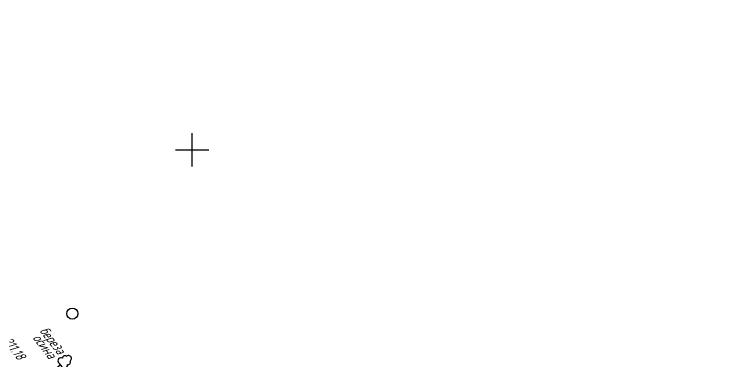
# Model space of a CAD drawing. Header units: millimetres. Extents: x -698 to 8131, y -704 to 4503.
# Drawn here: x 2841.8 to 3096.9, y 2784.5 to 2909.7 of the extents above; entities that cross this region are included whole.
import ezdxf

# ---------------------------------------------------------------- set-up
doc = ezdxf.new("R2010")
doc.units = ezdxf.units.MM
doc.linetypes.add('CONTI', pattern=[0])
doc.linetypes.add('STROT', pattern=[1.7, 0.5, -1.2])
for name, color, linetype in [('NAD_MDEFAULT', 7, 'CONTI'), ('PI_OTDEFAULT', 172, 'CONTI'), ('SETKR', 2, 'CONTI'), ('USLZNDEFAULT', 7, 'CONTI'), ('ZAPSKDEFAULT', 7, 'CONTI'), ('разметка', 7, 'Continuous')]:
    doc.layers.add(name, color=color, linetype=linetype)
doc.layers.add('ОСЬ_ВЕРХ_ПОКРЫТИЯ_ОСЬ', color=1, linetype='Continuous', lineweight=30)
doc.styles.add('eskd', font='isocpeui.ttf', dxfattribs={"width": 1.2})

# ---------------------------------------------------------------- blocks, each defined once
blk = doc.blocks.new('BL_333')
at = {"color": 0}
for p, q in [((0, -6), (0, 6)), ((-6, 0), (6, 0))]:
    blk.add_line(p, q, dxfattribs=at)
blk = doc.blocks.new('BL_2004')
at = {"color": 0}
blk.add_circle((0, 0), 2, dxfattribs=at)
blk = doc.blocks.new('BL_104')
at = {"color": 0}
for p, q in [((-0.9, 2), (0.9, 2)), ((0, 0), (0, 2)), ((1.5, 0), (0, 0))]:
    blk.add_line(p, q, dxfattribs=at)
for centre, radius, start, end in [((-0.94, 4.8), 0.88, 100, 235), ((0, 5.8), 1.04, 358, 185), ((0.94, 4.8), 0.88, 305, 80), ((-1, 3.1), 1.1, 115, 270), ((1, 3.1), 1.1, 270, 65)]:
    blk.add_arc(centre, radius, start, end, dxfattribs=at)

msp = doc.modelspace()

# ---------------------------------------------------------------- linework, layer by layer
at = {"layer": 'ОСЬ_ВЕРХ_ПОКРЫТИЯ_ОСЬ'}
msp.add_lwpolyline([(2789.72, 2809.13, 0.016253), (2894.17, 2726.41)], format="xyb", dxfattribs=at)
at = {"layer": 'разметка', "linetype": 'STROT', "lineweight": 30, "ltscale": 7}
msp.add_lwpolyline([(2531.62, 3096.83), (2551.97, 3067.02, 0.00543), (2568.11, 3044.31, 0.01189), (2568.11, 3044.31, 0.000612), (2568.11, 3044.31, 0.019467), (2623.53, 2974.61, 0.000292), (2623.53, 2974.61), (2623.53, 2974.61), (2676.45, 2913.52, 0.016638), (2703.37, 2883.94, 0.021736), (2737.42, 2853.38), (2790.96, 2808.07, 0.01625), (2892.85, 2727.39), (2904.69, 2718.62, 0.037498), (2979.53, 2668.8, 0.010492), (2990.78, 2663.14, 0.037499), (3075.38, 2632.71), (3091.26, 2627.88), (3091.26, 2627.88, 0.001669), (3126.49, 2617.21), (3126.49, 2617.21)], format="xyb", dxfattribs=at)

# ---------------------------------------------------------------- block references
at = {"layer": 'SETKR', "color": 82}
msp.add_blockref('BL_333', (2905.93, 2860.83), dxfattribs=at)
at = {"layer": 'USLZNDEFAULT', "color": 7, "rotation": 307.9999999999999}
msp.add_blockref('BL_104', (2856.87, 2782.1), dxfattribs=at)
at = {"layer": 'ZAPSKDEFAULT', "color": 7, "rotation": 307.9999999999999}
msp.add_blockref('BL_2004', (2862.76, 2801.85), dxfattribs=at)

# ---------------------------------------------------------------- texts
at = {"layer": 'NAD_MDEFAULT', "color": 7, "style": 'eskd', "oblique": 10, "width": 0.8}
for s, p in [(' береза', (2849.7, 2797.01)), ('осина', (2848.3, 2793.02))]:
    msp.add_text(s, height=3.5, rotation=308, dxfattribs=at).set_placement(p)
at = {"layer": 'PI_OTDEFAULT', "color": 172, "style": 'eskd', "oblique": 10, "width": 0.8}
msp.add_text('211.18', height=3.5, rotation=308, dxfattribs=at).set_placement((2837.58, 2791.99))

doc.saveas('drawing.dxf')
